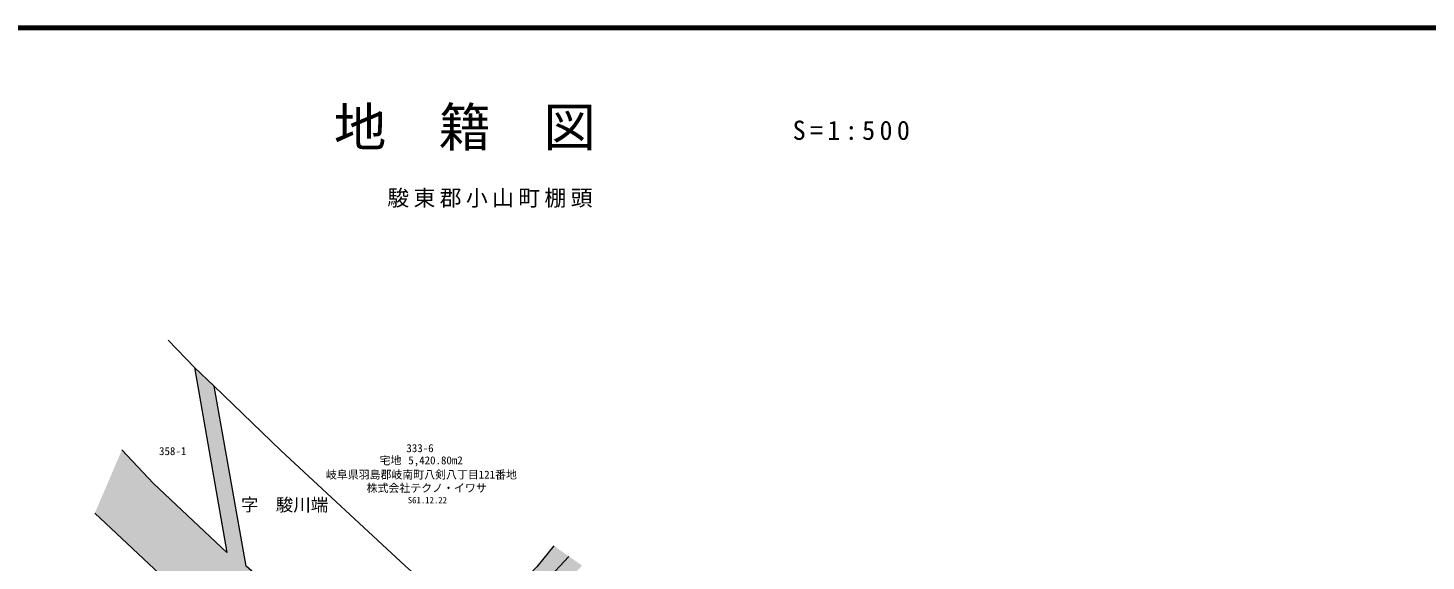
# Model space of a CAD drawing. Units: millimetres, scale not verified. Extents: x 40703558 to 41104058, y -72012650 to -71735650.
# Drawn here: x 40847094 to 41007224, y -71796709 to -71735650 of the extents above; entities that cross this region are included whole.
import ezdxf
from ezdxf.enums import TextEntityAlignment as Align

# ---------------------------------------------------------------- set-up
doc = ezdxf.new("R2010")
doc.units = ezdxf.units.MM
doc.header["$LTSCALE"] = 500
for name, color, linetype in [('住所', 7, 'Continuous'), ('地目', 7, 'Continuous'), ('地積', 7, 'Continuous'), ('所在', 7, 'Continuous'), ('所有者', 7, 'Continuous'), ('日付（分筆等）', 7, 'Continuous'), ('道・水路', 254, 'Continuous')]:
    doc.layers.add(name, color=color, linetype=linetype)
for name, color, linetype, lineweight in [('公図', 7, 'Continuous', 13), ('図枠', 7, 'Continuous', 70), ('地番名', 7, 'Continuous', 13)]:
    doc.layers.add(name, color=color, linetype=linetype, lineweight=lineweight)
doc.styles.add('ＭＳ 明朝', font='')
doc.styles.get('ＭＳ 明朝').set_extended_font_data('MS Mincho')

msp = doc.modelspace()

# ---------------------------------------------------------------- hatches: boundary and pattern name
at = {"layer": '道・水路'}
for points in [[(40884792.7, -71808492.5), (40893393, -71814786.4), (40897381.7, -71807763.7), (40899753.3, -71805640.9), (40902274.8, -71803436.4), (40909054.4, -71796180.6), (40910558.2, -71797227.1), (40904103.7, -71804054.3), (40898773.8, -71809028.2), (40898041.4, -71810316.9), (40894147.1, -71816955.6), (40891586.8, -71817855), (40884016.2, -71816554.7), (40882263.1, -71816481.9), (40878265.5, -71813297.7), (40854766.3, -71791207.6), (40857859.6, -71783973.1), (40861469.7, -71787810.2), (40869885.4, -71795714.8), (40866185.1, -71774531.4), (40868412.3, -71776662.9), (40872105.6, -71797309.9)], [(40905392.3, -71797360), (40907339.1, -71794964.1), (40909054.4, -71796180.6), (40902274.8, -71803436.4), (40899753.3, -71805640.9), (40898212.8, -71804279.9), (40900022.9, -71802960.7)]]:
    msp.add_hatch(color=256, dxfattribs=at).paths.add_polyline_path(points)

# ---------------------------------------------------------------- linework, layer by layer
at = {"layer": '公図'}
for points in [[(40899753.3, -71805640.9), (40898212.8, -71804279.9), (40890304.6, -71797270.4), (40876059.9, -71784045.8), (40868412.3, -71776662.9), (40866185.1, -71774531.4), (40863136.1, -71771421.4)], [(40866185.1, -71774531.4), (40869885.4, -71795714.8), (40861469.7, -71787810.2), (40857859.6, -71783973.1)], [(40909054.4, -71796180.6), (40902274.8, -71803436.4), (40899753.3, -71805640.9), (40897381.7, -71807763.7), (40893393, -71814786.4), (40884792.7, -71808492.5), (40872105.6, -71797309.9), (40868412.3, -71776662.9)], [(40882263.1, -71816481.9), (40878265.5, -71813297.7), (40854766.3, -71791207.6)], [(40907339.1, -71794964.1), (40905392.3, -71797360), (40900022.9, -71802960.7), (40898212.8, -71804279.9)]]:
    msp.add_lwpolyline(points, dxfattribs=at)
at = {"layer": '図枠'}
msp.add_lwpolyline([(40703557.6, -72012650.3), (41104058.1, -72012650.3), (41104058.1, -71735650.3), (40703557.6, -71735650.3)], close=True, dxfattribs=at)

# ---------------------------------------------------------------- texts
at = {"layer": '住所', "style": 'ＭＳ 明朝'}
msp.add_text('岐阜県羽島郡岐南町八剣八丁目121番地', height=916.4, dxfattribs=at).set_placement((40881226.2, -71787548), align=Align.BOTTOM_LEFT)
at = {"layer": '図枠', "attachment_point": 8, "style": 'ＭＳ 明朝'}
for s, insert, char_height in [('\\T2;地籍図', (40900135.4, -71749692.7), 4399), ('\\T1.33;S=1:500', (40941638.1, -71748503.5), 2199), ('\\T1.2;駿東郡小山町棚頭', (40900254.3, -71756233.2), 1833)]:
    msp.add_mtext(s, dxfattribs=dict(at, insert=insert, char_height=char_height))
at = {"layer": '地番名', "style": 'ＭＳ 明朝'}
for s, p in [('358-1', (40862109.3, -71784850.3)), ('333-6', (40890437.2, -71784511.8))]:
    msp.add_text(s, height=916.4, dxfattribs=at).set_placement(p, align=Align.BOTTOM_LEFT)
at = {"layer": '地目', "style": 'ＭＳ 明朝'}
msp.add_text('宅地', height=916.4, dxfattribs=at).set_placement((40887370.3, -71785916.4), align=Align.BOTTOM_LEFT)
at = {"layer": '地積', "style": 'ＭＳ 明朝'}
msp.add_text('5,420.80m2', height=916.4, dxfattribs=at).set_placement((40890658.7, -71785906.9), align=Align.BOTTOM_LEFT)
at = {"layer": '所在', "style": 'ＭＳ 明朝'}
msp.add_text('字\u3000駿川端', height=1466, dxfattribs=at).set_placement((40871486.9, -71791433.4), align=Align.BOTTOM_LEFT)
at = {"layer": '所有者', "style": 'ＭＳ 明朝'}
msp.add_text('株式会社テクノ・イワサ', height=916.4, dxfattribs=at).set_placement((40885886.2, -71789083.9), align=Align.BOTTOM_LEFT)
at = {"layer": '日付（分筆等）', "style": 'ＭＳ 明朝'}
msp.add_text('S61.12.22', height=733.1, dxfattribs=at).set_placement((40890599.7, -71790320.9), align=Align.BOTTOM_LEFT)

doc.saveas('drawing.dxf')
